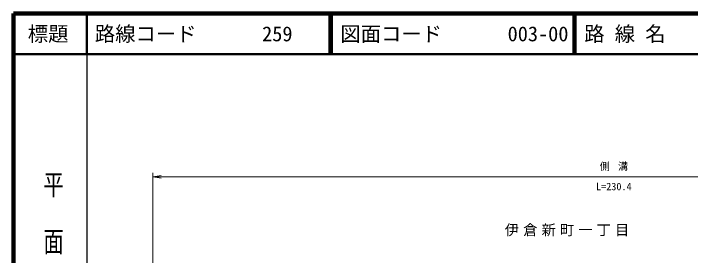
# Model space of a CAD drawing. Units: millimetres, scale not verified. Extents: x 40000 to 680000, y 20000 to 380000.
# Drawn here: x 40000 to 206497, y 320463 to 380000 of the extents above; entities that cross this region are included whole.
import ezdxf
from ezdxf.enums import TextEntityAlignment as Align

# ---------------------------------------------------------------- set-up
doc = ezdxf.new("R2010")
doc.units = ezdxf.units.MM
doc.header["$LTSCALE"] = 1000
doc.layers.add('M-BMK-HTXT', color=7, linetype='Continuous')
doc.layers.add('M-TTL-TXT', color=7, linetype='Continuous')
for name, color, linetype, lineweight in [('M-STR-HTXT', 7, 'Continuous', 13), ('M-TTL', 2, 'Continuous', 140), ('M-TTL-BAND', 7, 'Continuous', 25), ('M-TTL-LINE', 7, 'Continuous', 50)]:
    doc.layers.add(name, color=color, linetype=linetype, lineweight=lineweight)
doc.styles.add('@ＭＳ ゴシック', font='')
doc.styles.add('ＭＳ ゴシック', font='')
doc.styles.get('@ＭＳ ゴシック').set_extended_font_data('@MS Gothic')
doc.styles.get('ＭＳ ゴシック').set_extended_font_data('MS Gothic')

# ---------------------------------------------------------------- blocks, each defined once
blk = doc.blocks.new('open_arrow')
at = {"color": 0, "linetype": 'Continuous', "lineweight": -2}
blk.add_lwpolyline([(7.5, 1.25), (0, 0), (7.5, -1.25)], dxfattribs=at)

msp = doc.modelspace()

# ---------------------------------------------------------------- linework, layer by layer
at = {"layer": 'M-STR-HTXT'}
for p, q in [((74278, 291046), (74278, 340789)), ((74278, 339789), (300986, 339789))]:
    msp.add_line(p, q, dxfattribs=at)
at = {"layer": 'M-TTL'}
for p, q in [((40000, 380000), (40000, 20000)), ((680000, 380000), (40000, 380000))]:
    msp.add_line(p, q, dxfattribs=at)
at = {"layer": 'M-TTL-BAND'}
msp.add_line((58000, 370000), (58000, 20000), dxfattribs=at)
at = {"layer": 'M-TTL-LINE'}
for p, q in [((58000, 380000), (58000, 370000)), ((117750, 380000), (117750, 370000)), ((118250, 380000), (118250, 370000)), ((177750, 380000), (177750, 370000)), ((178250, 380000), (178250, 370000)), ((40000, 370000), (680000, 370000))]:
    msp.add_line(p, q, dxfattribs=at)

# ---------------------------------------------------------------- block references
at = {"layer": 'M-STR-HTXT', "xscale": 267, "yscale": 267}
msp.add_blockref('open_arrow', (74278, 339789), dxfattribs=at)

# ---------------------------------------------------------------- texts
at = {"layer": 'M-BMK-HTXT', "insert": (160837, 326607), "char_height": 2566, "attachment_point": 4, "style": 'ＭＳ ゴシック'}
msp.add_mtext('\\T1.29;伊倉新町一丁目', dxfattribs=at)
at = {"layer": 'M-STR-HTXT', "style": 'ＭＳ ゴシック'}
msp.add_text('L=230.4', height=1833, dxfattribs=at).set_placement((187655, 335962), align=Align.BOTTOM_CENTER)
at = {"layer": 'M-STR-HTXT', "insert": (184169, 342285), "char_height": 1833, "attachment_point": 4, "style": 'ＭＳ ゴシック'}
msp.add_mtext('\\T1.8;側溝', dxfattribs=at)
at = {"layer": 'M-TTL-BAND', "style": '@ＭＳ ゴシック', "width": 1.4}
msp.add_text('平  面  図', height=3666, rotation=270, dxfattribs=at).set_placement((49777, 306475), align=Align.MIDDLE_RIGHT)
at = {"layer": 'M-TTL-TXT', "style": 'ＭＳ ゴシック'}
msp.add_text('標題', height=3666, dxfattribs=at).set_placement((48500, 375000), align=Align.MIDDLE_CENTER)
for s, p in [('路線コード', (60000, 375000)), ('259', (101142, 375000)), ('図面コード', (120380, 375000)), ('003-00', (161521, 375000)), ('路 線 名', (180380, 375000))]:
    msp.add_text(s, height=3666, dxfattribs=at).set_placement(p, align=Align.MIDDLE_LEFT)

doc.saveas('drawing.dxf')
